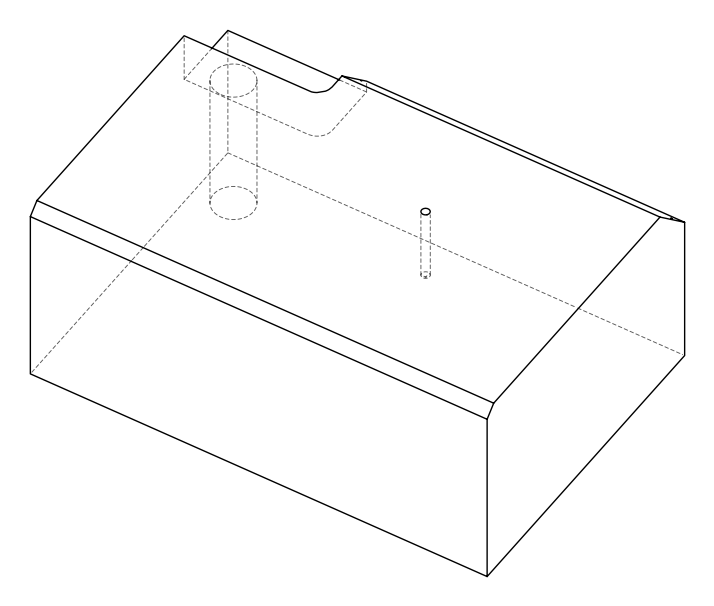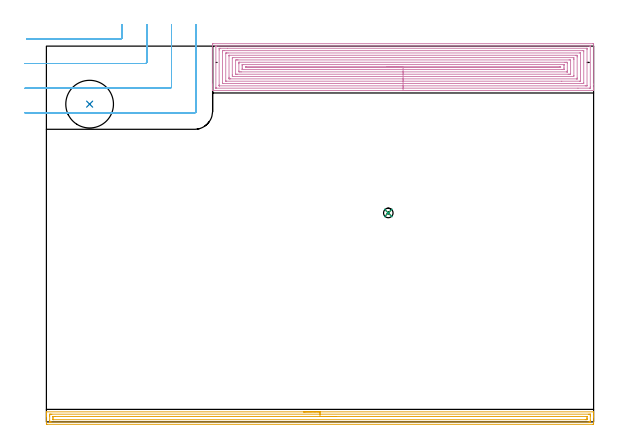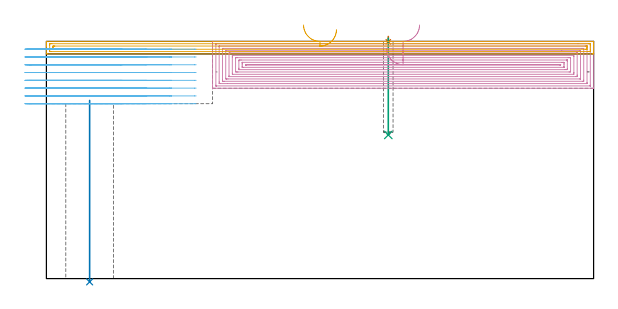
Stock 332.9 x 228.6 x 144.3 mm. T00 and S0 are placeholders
(PLAN: 6 operations, 4 tool changes, 37.6 min)
(1 SPOT_DRILL | STEP1POCKET | NXT0321_9005460120000 | 0.03 min | 1 mm3)
(2 INDEXABLE_INSERT_DRILL_THROUGH_HOLE_FROM_SOLID | STEP1HOLE | NXT0302_029 | 0.45 min | 95259 mm3)
(3 DRILL_BLIND_HOLE_INTO_CENTER | STEP1POCKET | UGT0301_453 | 0.24 min | 1456 mm3)
(4 AREA_MILL | FG_CHAMFER_SURFACE | UGT0205_001 | 20.63 min | 97593 mm3)
(5 AREA_MILL_1 | FG_CHAMFER_SURFACE_1 | UGT0205_001 | 8.2 min | 9623 mm3)
(6 MILL_CORNER_NOTCH_RECTANGULAR | CORNER_NOTCH_RECTANGULAR | UGT0201_094 | Follow Part, ap 5, ae 75% | 8.03 min | 164428 mm3)
(TOOL NXT0321_9005460120000 | NC Spot Drill, 142deg, 12mm, Carbide, Uncoated | D12 PA142 FL30 Z2)
(TOOL NXT0302_029 | Index. Insert Drill 29mm [880-D2900L32-05] | D29 PA176 FL145 Z2)
(TOOL UGT0301_453 | Carbide Drill 5.8 mm | D5.8 PA118 FL57 Z2)
(TOOL UGT0205_001 | Chamfer Mill 20 x 3 x 45 deg. | D20 FL50 Z2)
(TOOL UGT0201_094 | End mill 20 mm | D20 FL38 Z4)
(OP 1 SPOT_DRILL)
G17 G21 G94 G90
T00 M6
G54
G17 G0 G90 X208. Y127.1 S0 M3
G43 Z154.3 H0
G94 G81 G98 Z144.05 F250. R147.3
G80
M5
M2
(OP 2 INDEXABLE_INSERT_DRILL_THROUGH_HOLE_FROM_SOLID)
G17 G21 G94 G90
T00 M6
G54
G17 G0 G90 X26.3 Y193.3 S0 M3
G43 Z154.3 H1
G94 G81 G98 Z-2.006 F250. R108.4
G80
M5
M2
(OP 3 DRILL_BLIND_HOLE_INTO_CENTER)
G17 G21 G94 G90
T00 M6
G54
G17 G0 G90 X208. Y127.1 S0 M3
G43 Z154.3 H0
G94 G81 G98 Z87.4 F250. R146.3
G80
M5
M2
(OP 4 AREA_MILL)
G17 G21 G94 G90
T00 M6
G54
G17 G0 G90 X227.001 Y201.603 S1061 M3
G43 Z154.3 H0
Z154.297
G94 G1 X226.963 Z153.425 F250.
X226.849 Z152.56
X226.66 Z151.708
X226.398 Z150.876
X226.064 Z150.07
X225.661 Z149.297
X225.192 Z148.561
X224.661 Z147.869
X224.072 Z147.226
X223.429 Z146.636
X222.737 Z146.105
X222.001 Z145.636
X221.227 Z145.234
X220.421 Z144.9
X219.589 Z144.638
X218.737 Z144.449
X217.872 Z144.335
X217.001 Z144.297
X101.275 Y201.6 Z144.3
X101.109 Y201.603 Z144.288
X101.1 Y201.629 Z144.262
Y202.005 Z143.895
Y202.308 Z143.592
Y203.002 Z142.893
Y204.235 Z141.661
Y204.774 Z141.12
Y205.391 Z140.504
Y228.968 Z116.93
X101.104 Y229.584 Z116.313
X101.109 Y230.092 Z115.806
X101.207 Y230.095 Z115.803
X101.722 Y230.1 Z115.8
X332.278
X332.655 Y230.096 Z115.802
X332.89 Y230.092 Z115.806
X332.9 Y229.853 Z116.044
Y205.391 Z140.504
Y203.002 Z142.893
Y202.308 Z143.592
Y202.004 Z143.895
Y201.618 Z144.273
X332.813 Y201.609 Z144.287
X332.773 Y201.605 Z144.292
X332.728 Y201.606 Z144.294
X217.001 Y201.603 Z144.297
Y203.017 Z142.883
X103.287 Y203.015 Z142.885
X103.181 Y203.016 Z142.884
X103.13 Y203.019 Z142.881
X103.112 Y203.021 Z142.879
X103.11 Y203.036 Z142.864
X103.105 Y203.15 Z142.75
X103.101 Y203.407 Z142.493
Y228.216 Z117.684
X103.108 Y228.623 Z117.277
X103.11 Y228.673 Z117.227
X103.127 Y228.679 Z117.221
X103.179 Y228.682 Z117.218
X103.289 Y228.684 Z117.216
X103.509 Y228.686 Z117.214
X330.714 Y228.685 Z117.215
X330.819 Y228.684 Z117.216
X330.87 Y228.681 Z117.219
X330.888 Y228.679 Z117.221
X330.891 Y228.664 Z117.236
X330.896 Y228.55 Z117.35
X330.899 Y228.293 Z117.607
X330.9 Y203.888 Z142.012
X330.899 Y203.484 Z142.416
X330.892 Y203.077 Z142.823
X330.89 Y203.028 Z142.872
X330.872 Y203.026 Z142.874
X330.819 Y203.023 Z142.877
X330.71 Y203.021 Z142.879
X323.398 Y203.02 Z142.88
X217.001 Y203.017 Z142.883
Y204.432 Z141.468
X105.18 Y204.429 Z141.471
X105.138 Y204.43 Z141.47
X105.116 Y204.432 Z141.468
X105.111 Y204.434 Z141.466
X105.108 Y204.45 Z141.45
X105.103 Y204.58 Z141.32
X105.101 Y204.774 Z141.126
X105.1 Y204.969 Z140.931
Y226.234 Z119.666
X105.105 Y226.926 Z118.974
X105.109 Y227.112 Z118.788
X105.131 Y227.265 Z118.635
X105.296 Y227.267 Z118.633
X105.842 Y227.271 Z118.629
X110.203 Y227.272 Z118.628
X328.82 Y227.271 Z118.629
X328.862 Y227.27 Z118.63
X328.884 Y227.268 Z118.632
X328.889 Y227.266 Z118.634
X328.892 Y227.25 Z118.65
X328.897 Y227.121 Z118.779
X328.899 Y226.926 Z118.974
X328.9 Y226.731 Z119.169
X328.899 Y204.58 Z141.32
X328.897 Y204.515 Z141.385
X328.891 Y204.463 Z141.437
X328.887 Y204.441 Z141.459
X328.874 Y204.44 Z141.46
X328.704 Y204.437 Z141.463
X328.152 Y204.435 Z141.465
X327.81
X217.001 Y204.432 Z141.468
Y205.846 Z140.054
X107.793 Y205.843 Z140.057
X107.21 Y205.845 Z140.055
X107.147 Y205.847 Z140.053
X107.11 Y205.849 Z140.051
X107.107 Y205.896 Z140.004
X107.103 Y206.107 Z139.793
X107.1 Y206.53 Z139.37
Y225.138 Z120.762
X107.104 Y225.589 Z120.311
X107.11 Y225.806 Z120.094
X107.113 Y225.851 Z120.049
X107.167 Y225.853 Z120.047
X107.269 Y225.856 Z120.044
X107.977 Y225.857 Z120.043
X108.161
X326.207
X326.79 Y225.855 Z120.045
X326.853 Y225.854 Z120.046
X326.89 Y225.851 Z120.049
X326.893 Y225.804 Z120.096
X326.897 Y225.593 Z120.307
X326.9 Y225.17 Z120.73
Y206.546 Z139.354
X326.895 Y206.111 Z139.789
X326.89 Y205.895 Z140.005
X326.88 Y205.855 Z140.045
X326.826 Y205.853 Z140.047
X326.725 Y205.85 Z140.05
X326.023 Y205.849 Z140.051
X325.833
X217.001 Y205.846 Z140.054
Y207.26 Z138.64
X109.588 Y207.258 Z138.642
X109.234 Y207.261 Z138.639
X109.135 Y207.264 Z138.636
X109.109 Y207.27 Z138.63
X109.106 Y207.281 Z138.619
X109.102 Y207.338 Z138.562
X109.101 Y207.432 Z138.468
Y224.04 Z121.86
X109.105 Y224.268 Z121.632
X109.11 Y224.426 Z121.474
X109.411 Y224.437 Z121.463
X109.589 Y224.442 Z121.458
X109.765 Y224.443 Z121.457
X110.481
X324.412
X324.766 Y224.439 Z121.461
X324.866 Y224.436 Z121.464
X324.891 Y224.43 Z121.47
X324.894 Y224.419 Z121.481
X324.898 Y224.362 Z121.538
X324.899 Y224.268 Z121.632
Y207.661 Z138.239
X324.895 Y207.432 Z138.468
X324.89 Y207.275 Z138.625
X324.577 Y207.267 Z138.633
X324.406 Y207.264 Z138.636
X313.527 Y207.263 Z138.637
X217.001 Y207.26 Z138.64
Y208.674 Z137.226
X112.089 Y208.672 Z137.228
X111.552 Y208.675 Z137.225
X111.189 Y208.678 Z137.222
X111.11 Y208.686 Z137.214
X111.104 Y208.762 Z137.138
X111.101 Y209.205 Z136.695
X111.1 Y209.652 Z136.248
Y222.496 Z123.404
X111.101 Y222.942 Z122.958
X111.107 Y223.007 Z122.893
X111.11 Y223.021 Z122.879
X111.117 Y223.023 Z122.877
X111.149 Y223.026 Z122.874
X111.283 Y223.028 Z122.872
X321.911
X322.448 Y223.025 Z122.875
X322.811 Y223.022 Z122.878
X322.89 Y223.014 Z122.886
X322.896 Y222.938 Z122.962
X322.899 Y222.496 Z123.404
X322.9 Y222.048 Z123.852
Y209.205 Z136.695
X322.898 Y208.759 Z137.141
X322.891 Y208.694 Z137.206
X322.888 Y208.683 Z137.217
X322.879 Y208.681 Z137.219
X322.847 Y208.679 Z137.221
X322.714 Y208.677 Z137.223
X322.448
X217.001 Y208.674 Z137.226
Y210.088 Z135.812
X113.344 Y210.086 Z135.814
X113.11 Y210.091 Z135.809
X113.103 Y210.325 Z135.575
X113.1 Y210.977 Z134.923
Y211.214 Z134.686
X113.101 Y220.959 Z124.941
X113.11 Y221.609 Z124.291
X113.334 Y221.615 Z124.285
X113.339
X320.656
X320.89 Y221.609 Z124.291
X320.897 Y221.376 Z124.524
X320.9 Y220.723 Z125.177
Y220.486 Z125.414
X320.899 Y210.741 Z135.159
X320.891 Y210.503 Z135.397
X320.874 Y210.098 Z135.802
X320.661 Y210.091 Z135.809
X217.001 Y210.088 Z135.812
Y211.503 Z134.397
X116.02 Y211.5 Z134.4
X115.49 Y211.502 Z134.398
X115.126 Y211.507 Z134.393
X115.102 Y211.863 Z134.037
X115.1 Y211.888 Z134.012
X115.101 Y219.863 Z126.037
X115.126 Y220.193 Z125.707
X115.655 Y220.199 Z125.701
X116.02 Y220.2 Z125.7
X116.547 Y220.201 Z125.699
X317.98 Y220.2 Z125.7
X318.51 Y220.198 Z125.702
X318.874 Y220.193 Z125.707
X318.898 Y219.837 Z126.063
X318.9 Y219.812 Z126.088
X318.899 Y211.838 Z134.062
X318.874 Y211.512 Z134.388
X318.339 Y211.507 Z134.393
X317.98 Y211.506 Z134.394
X317.447 Y211.505 Z134.395
X217.001 Y211.503 Z134.397
X217. Y212.917 Z132.983
X118.534 Y212.914 Z132.986
X117.807 Y212.916 Z132.984
X117.636 Y212.918 Z132.982
X117.11 Y212.933 Z132.967
X117.101 Y213.449 Z132.451
X117.1 Y217.88 Z128.02
X117.101 Y218.065 Z127.835
X117.106 Y218.76 Z127.14
X117.112 Y218.78 Z127.12
X117.127 Y218.782 Z127.118
X117.171 Y218.784 Z127.116
X117.262 Y218.786 Z127.114
X117.444
X315.466
X316.193 Y218.784 Z127.116
X316.363 Y218.782 Z127.118
X316.89 Y218.768 Z127.132
X316.899 Y218.251 Z127.649
X316.9 Y213.82 Z132.08
X316.899 Y213.635 Z132.265
X316.893 Y212.94 Z132.96
X316.885 Y212.926 Z132.974
X316.868 Y212.924 Z132.976
X316.824 Y212.921 Z132.979
X316.734 Y212.92 Z132.98
X316.554
X217. Y212.917 Z132.983
Y214.331 Z131.569
X119.4 Y214.329 Z131.571
X119.271 Y214.33 Z131.57
X119.168 Y214.333 Z131.567
X119.11 Y214.336 Z131.564
X119.107 Y214.358 Z131.542
X119.103 Y214.521 Z131.379
X119.1 Y215.011 Z130.889
Y215.897 Z130.003
Y216.783 Z129.117
X119.103 Y217.179 Z128.721
X119.106 Y217.301 Z128.599
X119.11 Y217.357 Z128.543
X119.206 Y217.365 Z128.535
X119.402 Y217.37 Z128.53
X119.595 Y217.371 Z128.529
X314.6 Y217.372 Z128.528
X314.73 Y217.371 Z128.529
X314.833 Y217.367 Z128.533
X314.89 Y217.364 Z128.536
X314.893 Y217.342 Z128.558
X314.897 Y217.179 Z128.721
X314.9 Y216.689 Z129.211
Y215.803 Z130.097
Y214.917 Z130.983
X314.897 Y214.521 Z131.379
X314.894 Y214.399 Z131.501
X314.89 Y214.344 Z131.556
X314.783 Y214.34 Z131.56
X314.593 Y214.335 Z131.565
X314.406 Y214.334 Z131.566
X313.701
X217. Y214.331 Z131.569
Y215.745 Z130.155
X121.599 Y215.744 Z130.156
X121.382 Y215.746 Z130.154
X121.274 Y215.75 Z130.15
X121.11 Y215.763 Z130.137
X121.106 Y215.85 Z130.05
X121.107 Y215.942 Z129.958
X121.109 Y215.951 Z129.949
X121.129 Y215.954 Z129.946
X121.165 Y215.956 Z129.944
X121.382 Y215.958 Z129.942
X121.72
X312.276 Y215.957 Z129.943
X312.618 Y215.954 Z129.946
X312.725 Y215.951 Z129.949
X312.89 Y215.937 Z129.963
X312.891 Y215.851 Z130.049
X312.89 Y215.764 Z130.136
X312.828 Y215.755 Z130.145
X312.618 Y215.751 Z130.149
X312.274 Y215.748 Z130.152
X217. Y215.745 Z130.155
X216.129 Z130.193
X215.264 Z130.307
X214.412 Z130.496
X213.58 Z130.758
X212.774 Z131.092
X212. Z131.495
X211.265 Z131.963
X210.573 Z132.494
X209.929 Z133.084
X209.34 Z133.727
X208.809 Z134.419
X208.34 Z135.155
X207.937 Z135.929
X207.604 Z136.735
X207.341 Z137.567
X207.153 Z138.419
X207.039 Z139.283
X207.001 Z140.155
G0 Z154.3
M5
M2
(OP 5 AREA_MILL_1)
G17 G21 G94 G90
T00 M6
G54
G17 G0 G90 X156.45 Y6.1 S1061 M3
G43 Z154.3 H0
G94 G1 X156.488 Z153.428 F250.
X156.602 Z152.563
X156.791 Z151.712
X157.053 Z150.88
X157.387 Z150.074
X157.79 Z149.3
X158.259 Z148.564
X158.79 Z147.872
X159.379 Z147.229
X160.022 Z146.639
X160.714 Z146.108
X161.45 Z145.64
X162.224 Z145.237
X163.03 Z144.903
X163.862 Z144.641
X164.714 Z144.452
X165.578 Z144.338
X166.45 Z144.3
X332.721
X332.89 Y6.097 Z144.288
X332.898 Y5.976 Z144.168
X332.9 Y5.849 Z144.048
Y5.614 Z143.813
Y4.915 Z143.109
Y3.694 Z141.891
Y3.172 Z141.366
Y2.561 Z140.756
Y-0.925 Z137.272
X332.897 Y-1.186 Z137.011
X332.89 Y-1.494 Z136.704
X332.594 Y-1.498 Z136.701
X332.274 Y-1.5 Z136.7
X0.626
X0.306 Y-1.498 Z136.701
X0.01 Y-1.494 Z136.704
X0. Y-1.186 Z137.011
Y3.172 Z141.366
Y3.694 Z141.891
Y4.043 Z142.239
Y4.566 Z142.761
Y4.915 Z143.109
Y5.614 Z143.813
Y5.849 Z144.048
X0.002 Y5.976 Z144.168
X0.01 Y6.097 Z144.288
X0.179 Y6.1 Z144.3
X166.45
Y4.686 Z142.886
X329.827
X330.486 Y4.685 Z142.885
X330.724 Y4.683 Z142.883
X330.843 Y4.679 Z142.879
X330.891 Y4.674 Z142.874
X330.892 Y4.648 Z142.848
X330.898 Y4.513 Z142.713
X330.9 Y4.043 Z142.243
Y3.64 Z141.84
Y1.025 Z139.225
Y0.557 Z138.757
X330.898 Y0.155 Z138.355
X330.893 Y0.019 Z138.219
X330.888 Y-0.079 Z138.121
X330.815 Y-0.08 Z138.12
X330.486 Y-0.084 Z138.116
X330.251 Y-0.085 Z138.115
X329.592 Y-0.086 Z138.114
X3.073
X2.414 Y-0.085 Z138.115
X2.176 Y-0.083 Z138.117
X2.057 Y-0.079 Z138.121
X2.009 Y-0.074 Z138.126
X2.007 Y-0.048 Z138.152
X2.002 Y0.087 Z138.287
X2. Y0.557 Z138.757
Y0.96 Z139.16
Y3.575 Z141.775
X2.001 Y4.043 Z142.243
X2.002 Y4.445 Z142.645
X2.007 Y4.581 Z142.781
X2.012 Y4.679 Z142.879
X2.085 Y4.68 Z142.88
X2.414 Y4.684 Z142.884
X2.649 Y4.685 Z142.885
X3.308 Y4.686 Z142.886
X166.45
Y3.271 Z141.471
X328.698
X328.801 Y3.27 Z141.47
X328.868 Y3.267 Z141.467
X328.887 Y3.265 Z141.465
X328.891 Y3.259 Z141.459
X328.895 Y3.237 Z141.437
X328.898 Y3.172 Z141.372
X328.9 Y2.975 Z141.175
Y2.3 Z140.5
X328.899 Y2.104 Z140.304
X328.892 Y1.428 Z139.628
X328.89 Y1.337 Z139.537
X328.797 Y1.332 Z139.532
X328.698 Y1.331 Z139.531
X327.907 Y1.328 Z139.528
X327.804
X4.202 Y1.329 Z139.529
X4.099 Y1.33 Z139.53
X4.032 Y1.333 Z139.533
X4.013 Y1.335 Z139.535
X4.009 Y1.341 Z139.541
X4.005 Y1.363 Z139.563
X4.002 Y1.428 Z139.628
X4. Y1.625 Z139.825
Y2.3 Z140.5
X4.001 Y2.496 Z140.696
X4.008 Y3.172 Z141.372
X4.01 Y3.263 Z141.463
X4.103 Y3.268 Z141.468
X4.202 Y3.269 Z141.469
X4.993 Y3.271 Z141.471
X5.096
X166.45
X167.322 Z141.51
X168.187 Z141.623
X169.038 Z141.812
X169.87 Z142.075
X170.676 Z142.408
X171.45 Z142.811
X172.186 Z143.28
X172.878 Z143.811
X173.521 Z144.4
X174.11 Z145.044
X174.642 Z145.736
X175.11 Z146.471
X175.513 Z147.245
X175.847 Z148.051
X176.109 Z148.883
X176.298 Z149.735
X176.412 Z150.6
X176.45 Z151.471
G0 Z154.3
M5
M2
(OP 6 MILL_CORNER_NOTCH_RECTANGULAR)
G17 G21 G94 G90
T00 M6
G54
G17 G0 G90 X-11.98 Y233. S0 M3
G43 Z154.3 H0
Z139.562
G94 G1 X-8.98 F250.
X45.105 F500.
G3 X46.1 Y233.995 R1.
G1 Y238.6
Y241.6 F250.
G0 Z154.3
X-13. Y218.
Z139.562
G1 X-10.
X60.105 F500.
G3 X61.1 Y218.995 R1.
G1 Y238.6
Y241.6 F250.
G0 Z154.3
X-13. Y203.
Z139.562
G1 X-10.
X75.105 F500.
G3 X76.1 Y203.995 R1.
G1 Y238.6
Y241.6 F250.
G0 Z154.3
X-13. Y188.
Z139.562
G1 X-10.
X90.104 F500.
G3 X91.1 Y188.996 R1.
G1 Y238.6
Y241.6 F250.
G0 Z154.3
X-11.98 Y233.
Z134.825
G1 X-8.98
X45.105 F500.
G3 X46.1 Y233.995 R1.
G1 Y238.6
Y241.6 F250.
G0 Z154.3
X-13. Y218.
Z134.825
G1 X-10.
X60.105 F500.
G3 X61.1 Y218.995 R1.
G1 Y238.6
Y241.6 F250.
G0 Z154.3
X-13. Y203.
Z134.825
G1 X-10.
X75.105 F500.
G3 X76.1 Y203.995 R1.
G1 Y238.6
Y241.6 F250.
G0 Z154.3
X-13. Y188.
Z134.825
G1 X-10.
X90.104 F500.
G3 X91.1 Y188.996 R1.
G1 Y238.6
Y241.6 F250.
G0 Z154.3
X-11.98 Y233.
Z130.087
G1 X-8.98
X45.105 F500.
G3 X46.1 Y233.995 R1.
G1 Y238.6
Y241.6 F250.
G0 Z154.3
X-13. Y218.
Z130.087
G1 X-10.
X60.105 F500.
G3 X61.1 Y218.995 R1.
G1 Y238.6
Y241.6 F250.
G0 Z154.3
X-13. Y203.
Z130.087
G1 X-10.
X75.104 F500.
G3 X76.1 Y203.996 R1.
G1 Y238.6
Y241.6 F250.
G0 Z154.3
X-13. Y188.
Z130.087
G1 X-10.
X90.104 F500.
G3 X91.1 Y188.996 R1.
G1 Y238.6
Y241.6 F250.
G0 Z154.3
X-11.98 Y233.
Z125.35
G1 X-8.98
X45.105 F500.
G3 X46.1 Y233.995 R1.
G1 Y238.6
Y241.6 F250.
G0 Z154.3
X-13. Y218.
Z125.35
G1 X-10.
X60.105 F500.
G3 X61.1 Y218.995 R1.
G1 Y238.6
Y241.6 F250.
G0 Z154.3
X-13. Y203.
Z125.35
G1 X-10.
X75.104 F500.
G3 X76.1 Y203.996 R1.
G1 Y238.6
Y241.6 F250.
G0 Z154.3
X-13. Y188.
Z125.35
G1 X-10.
X90.104 F500.
G3 X91.1 Y188.996 R1.
G1 Y238.6
Y241.6 F250.
G0 Z154.3
X-11.98 Y233.
Z120.612
G1 X-8.98
X45.105 F500.
G3 X46.1 Y233.995 R1.
G1 Y238.6
Y241.6 F250.
G0 Z154.3
X-13. Y218.
Z120.612
G1 X-10.
X60.105 F500.
G3 X61.1 Y218.995 R1.
G1 Y238.6
Y241.6 F250.
G0 Z154.3
X-13. Y203.
Z120.612
G1 X-10.
X75.104 F500.
G3 X76.1 Y203.996 R1.
G1 Y238.6
Y241.6 F250.
G0 Z154.3
X-13. Y188.
Z120.612
G1 X-10.
X90.104 F500.
G3 X91.1 Y188.996 R1.
G1 Y238.6
Y241.6 F250.
G0 Z154.3
X-11.98 Y233.
Z115.875
G1 X-8.98
X45.105 F500.
G3 X46.1 Y233.995 R1.
G1 Y238.6
Y241.6 F250.
G0 Z154.3
X-13. Y218.
Z115.875
G1 X-10.
X60.105 F500.
G3 X61.1 Y218.995 R1.
G1 Y238.6
Y241.6 F250.
G0 Z154.3
X-13. Y203.
Z115.875
G1 X-10.
X75.104 F500.
G3 X76.1 Y203.996 R1.
G1 Y238.6
Y241.6 F250.
G0 Z154.3
X-13. Y188.
Z115.875
G1 X-10.
X90.104 F500.
G3 X91.1 Y188.996 R1.
G1 Y238.6
Y241.6 F250.
G0 Z154.3
X-11.98 Y233.
Z111.137
G1 X-8.98
X45.105 F500.
G3 X46.1 Y233.995 R1.
G1 Y238.6
Y241.6 F250.
G0 Z154.3
X-13. Y218.
Z111.137
G1 X-10.
X60.105 F500.
G3 X61.1 Y218.995 R1.
G1 Y238.6
Y241.6 F250.
G0 Z154.3
X-13. Y203.
Z111.137
G1 X-10.
X75.105 F500.
G3 X76.1 Y203.995 R1.
G1 Y238.6
Y241.6 F250.
G0 Z154.3
X-13. Y188.
Z111.137
G1 X-10.
X90.104 F500.
G3 X91.1 Y188.996 R1.
G1 Y238.6
Y241.6 F250.
G0 Z154.3
X-11.98 Y233.
Z106.4
G1 X-8.98
X45.105 F500.
G3 X46.1 Y233.995 R1.
G1 Y238.6
Y241.6 F250.
G0 Z154.3
X-13. Y218.
Z106.4
G1 X-10.
X60.105 F500.
G3 X61.1 Y218.995 R1.
G1 Y238.6
Y241.6 F250.
G0 Z154.3
X-13. Y203.
Z106.4
G1 X-10.
X75.105 F500.
G3 X76.1 Y203.995 R1.
G1 Y238.6
Y241.6 F250.
G0 Z154.3
X-13. Y188.
Z106.4
G1 X-10.
X90.104 F500.
G3 X91.1 Y188.996 R1.
G1 Y238.6
Y241.6 F250.
G0 Z154.3
M5
M2
